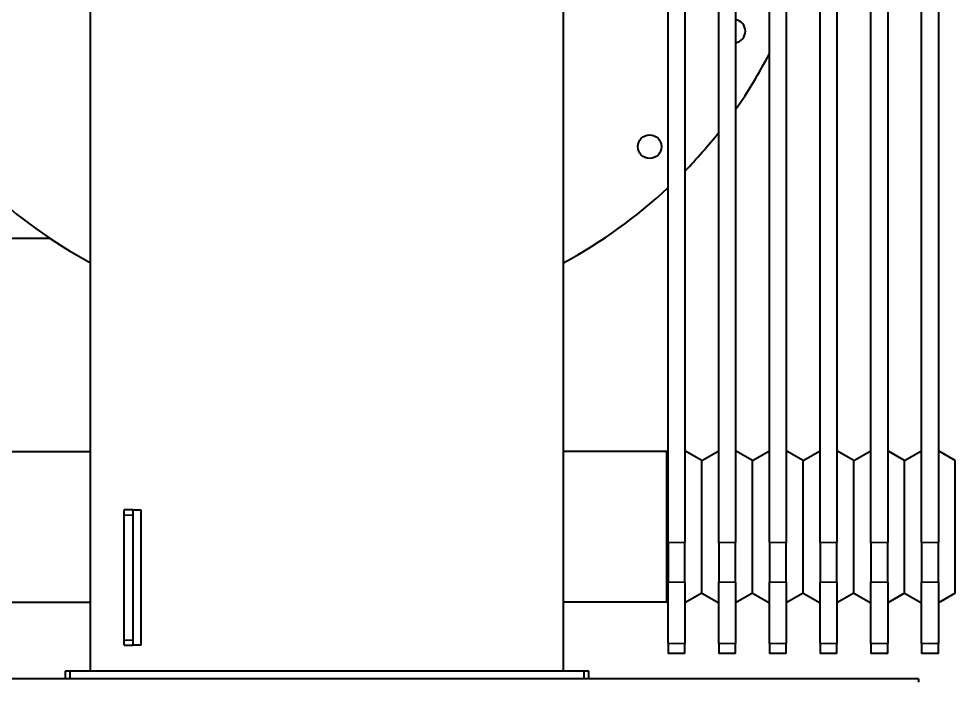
# Model space of a CAD drawing. Header units: millimetres. Extents: x 0 to 5945, y 0 to 4205.
# Drawn here: x 4203 to 4757, y 893 to 1286 of the extents above; entities that cross this region are included whole.
import ezdxf

# ---------------------------------------------------------------- set-up
doc = ezdxf.new("R2010")
doc.units = ezdxf.units.MM
doc.header["$LTSCALE"] = 5
doc.layers.add('가시적인 것(ISO)', color=3, linetype='Continuous', lineweight=40)
doc.layers.add('가시적인 좁은 것(ISO)', color=3, linetype='Continuous', lineweight=35)

msp = doc.modelspace()

# ---------------------------------------------------------------- linework, layer by layer
at = {"layer": '가시적인 것(ISO)'}
for p, q in [((4586.8316, 975.4947), (4586.8316, 1944.1288)), ((4596.8316, 1944.1288), (4596.8316, 975.4947)), ((4616.8316, 975.4947), (4616.8316, 1944.1288)), ((4626.8316, 1944.1288), (4626.8316, 975.4947)), ((4646.8316, 975.4947), (4646.8316, 1944.1288)), ((4656.8316, 1944.1288), (4656.8316, 975.4947)), ((4676.8316, 975.4947), (4676.8316, 1944.1288)), ((4686.8316, 1944.1288), (4686.8316, 975.4947)), ((4706.8316, 975.4947), (4706.8316, 1944.1288)), ((4716.8316, 1944.1288), (4716.8316, 975.4947)), ((4736.8316, 975.4947), (4736.8316, 1944.1288)), ((4746.8316, 1944.1288), (4746.8316, 975.4947)), ((4245.0316, 899.3118), (4245.0316, 1424.2118)), ((4525.0316, 899.3118), (4525.0316, 1424.2118)), ((4183.2316, 1155.8118), (4220.7148, 1155.8118)), ((4184.011, 1029.3618), (4245.0316, 1029.3618)), ((4586.0522, 1029.3618), (4525.0316, 1029.3618)), ((4586.0522, 1029.3618), (4586.8316, 1029.8118)), ((4586.0522, 940.2618), (4586.0522, 1029.3618)), ((4606.8316, 1024.0383), (4596.8316, 1029.8118)), ((4606.8316, 1024.0383), (4616.8316, 1029.8118)), ((4636.8316, 1024.0383), (4626.8316, 1029.8118)), ((4636.8316, 1024.0383), (4646.8316, 1029.8118)), ((4666.8316, 1024.0383), (4656.8316, 1029.8118)), ((4666.8316, 1024.0383), (4676.8316, 1029.8118)), ((4696.8316, 1024.0383), (4686.8316, 1029.8118)), ((4696.8316, 1024.0383), (4706.8316, 1029.8118)), ((4726.8316, 1024.0383), (4716.8316, 1029.8118)), ((4726.8316, 1024.0383), (4736.8316, 1029.8118)), ((4756.8316, 1024.0383), (4746.8316, 1029.8118)), ((4606.8316, 945.5853), (4606.8316, 1024.0383)), ((4636.8316, 945.5853), (4636.8316, 1024.0383)), ((4666.8316, 945.5853), (4666.8316, 1024.0383)), ((4696.8316, 945.5853), (4696.8316, 1024.0383)), ((4726.8316, 945.5853), (4726.8316, 1024.0383)), ((4756.8316, 945.5853), (4756.8316, 1024.0383)), ((4270.0316, 994.8118), (4265.0316, 994.8118)), ((4265.0316, 991.8118), (4265.0316, 994.8118)), ((4270.0316, 994.8118), (4270.0316, 994.7698)), ((4270.0316, 994.8118), (4275.0316, 994.8118)), ((4270.0316, 994.7698), (4270.0316, 991.8118)), ((4275.0316, 914.8118), (4275.0316, 994.8118)), ((4265.0316, 917.8118), (4265.0316, 991.8118)), ((4270.0316, 991.8118), (4270.0316, 917.8118)), ((4586.8316, 975.4947), (4586.8316, 952.0024)), ((4596.8316, 952.0024), (4596.8316, 975.4947)), ((4616.8316, 975.4947), (4616.8316, 952.0024)), ((4626.8316, 952.0024), (4626.8316, 975.4947)), ((4646.8316, 975.4947), (4646.8316, 952.0024)), ((4656.8316, 952.0024), (4656.8316, 975.4947)), ((4676.8316, 975.4947), (4676.8316, 952.0024)), ((4686.8316, 952.0024), (4686.8316, 975.4947)), ((4706.8316, 975.4947), (4706.8316, 952.0024)), ((4716.8316, 952.0024), (4716.8316, 975.4947)), ((4736.8316, 975.4947), (4736.8316, 952.0024)), ((4746.8316, 952.0024), (4746.8316, 975.4947)), ((4586.8316, 915.8425), (4586.8316, 952.0024)), ((4596.8316, 952.0024), (4596.8316, 915.8425)), ((4616.8316, 915.8425), (4616.8316, 952.0024)), ((4626.8316, 952.0024), (4626.8316, 915.8425)), ((4646.8316, 915.8425), (4646.8316, 952.0024)), ((4656.8316, 952.0024), (4656.8316, 915.8425)), ((4676.8316, 915.8425), (4676.8316, 952.0024)), ((4686.8316, 952.0024), (4686.8316, 915.8425)), ((4706.8316, 915.8425), (4706.8316, 952.0024)), ((4716.8316, 952.0024), (4716.8316, 915.8425)), ((4736.8316, 915.8425), (4736.8316, 952.0024)), ((4746.8316, 952.0024), (4746.8316, 915.8425)), ((4606.8316, 945.5853), (4596.8316, 939.8118)), ((4606.8316, 945.5853), (4616.8316, 939.8118)), ((4636.8316, 945.5853), (4626.8316, 939.8118)), ((4636.8316, 945.5853), (4646.8316, 939.8118)), ((4666.8316, 945.5853), (4656.8316, 939.8118)), ((4666.8316, 945.5853), (4676.8316, 939.8118)), ((4696.8316, 945.5853), (4686.8316, 939.8118)), ((4696.8316, 945.5853), (4706.8316, 939.8118)), ((4726.8316, 945.5853), (4716.8316, 939.8118)), ((4726.8316, 945.5853), (4736.8316, 939.8118)), ((4756.8316, 945.5853), (4746.8316, 939.8118)), ((4184.011, 940.2618), (4245.0316, 940.2618)), ((4586.0522, 940.2618), (4525.0316, 940.2618)), ((4586.0522, 940.2618), (4586.8316, 939.8118)), ((4265.0316, 914.8118), (4265.0316, 917.8118)), ((4265.0316, 914.8118), (4270.0316, 914.8118)), ((4270.0316, 917.8118), (4270.0316, 914.8537)), ((4270.0316, 914.8537), (4270.0316, 914.8118)), ((4275.0316, 914.8118), (4270.0316, 914.8118)), ((4586.8316, 915.8425), (4586.8316, 909.8118)), ((4596.8316, 909.8118), (4596.8316, 915.8425)), ((4616.8316, 915.8425), (4616.8316, 909.8118)), ((4626.8316, 909.8118), (4626.8316, 915.8425)), ((4646.8316, 915.8425), (4646.8316, 909.8118)), ((4656.8316, 909.8118), (4656.8316, 915.8425)), ((4676.8316, 915.8425), (4676.8316, 909.8118)), ((4686.8316, 909.8118), (4686.8316, 915.8425)), ((4706.8316, 915.8425), (4706.8316, 909.8118)), ((4716.8316, 909.8118), (4716.8316, 915.8425)), ((4736.8316, 915.8425), (4736.8316, 909.8118)), ((4746.8316, 909.8118), (4746.8316, 915.8425)), ((4596.8316, 909.8118), (4586.8316, 909.8118)), ((4626.8316, 909.8118), (4616.8316, 909.8118)), ((4656.8316, 909.8118), (4646.8316, 909.8118)), ((4686.8316, 909.8118), (4676.8316, 909.8118)), ((4716.8316, 909.8118), (4706.8316, 909.8118)), ((4746.8316, 909.8118), (4736.8316, 909.8118)), ((4233.0316, 899.3118), (4230.0316, 899.3118)), ((4230.0316, 899.3118), (4230.0316, 894.8118)), ((4233.0316, 894.8118), (4233.0316, 899.3118)), ((4537.0316, 899.3118), (4233.0316, 899.3118)), ((4540.0316, 899.3118), (4537.0316, 899.3118)), ((4537.0316, 899.3118), (4537.0316, 894.8118)), ((4540.0316, 894.8118), (4540.0316, 899.3118)), ((4735.0316, 894.8118), (4035.0316, 894.8118)), ((4735.0316, 894.8118), (4735.0316, 892.8118))]:
    msp.add_line(p, q, dxfattribs=at)
msp.add_circle((4575.9504, 1209.8929), 7, dxfattribs=at)
for centre, radius, start, end in [((4625.6033, 1278.2343), 7, 280.105582, 79.894418), ((4385.0316, 1400.8118), 295, 325.050875, 332.555492), ((4385.0316, 1400.8118), 295, 315.886812, 321.791275), ((4385.0316, 1400.8118), 295, 226.837661, 241.668235), ((4385.0316, 1400.8118), 295, 298.331765, 313.162339)]:
    msp.add_arc(centre, radius, start, end, dxfattribs=at)
at = {"layer": '가시적인 좁은 것(ISO)'}
for p, q in [((4265.0316, 991.8118), (4270.0316, 991.8118)), ((4586.8316, 975.4947), (4596.8316, 975.4947)), ((4616.8316, 975.4947), (4626.8316, 975.4947)), ((4646.8316, 975.4947), (4656.8316, 975.4947)), ((4676.8316, 975.4947), (4686.8316, 975.4947)), ((4706.8316, 975.4947), (4716.8316, 975.4947)), ((4736.8316, 975.4947), (4746.8316, 975.4947)), ((4586.8316, 952.0024), (4596.8316, 952.0024)), ((4616.8316, 952.0024), (4626.8316, 952.0024)), ((4646.8316, 952.0024), (4656.8316, 952.0024)), ((4676.8316, 952.0024), (4686.8316, 952.0024)), ((4706.8316, 952.0024), (4716.8316, 952.0024)), ((4736.8316, 952.0024), (4746.8316, 952.0024)), ((4270.0316, 917.8118), (4265.0316, 917.8118)), ((4586.8316, 915.8425), (4596.8316, 915.8425)), ((4616.8316, 915.8425), (4626.8316, 915.8425)), ((4646.8316, 915.8425), (4656.8316, 915.8425)), ((4676.8316, 915.8425), (4686.8316, 915.8425)), ((4706.8316, 915.8425), (4716.8316, 915.8425)), ((4736.8316, 915.8425), (4746.8316, 915.8425))]:
    msp.add_line(p, q, dxfattribs=at)

doc.saveas('drawing.dxf')
